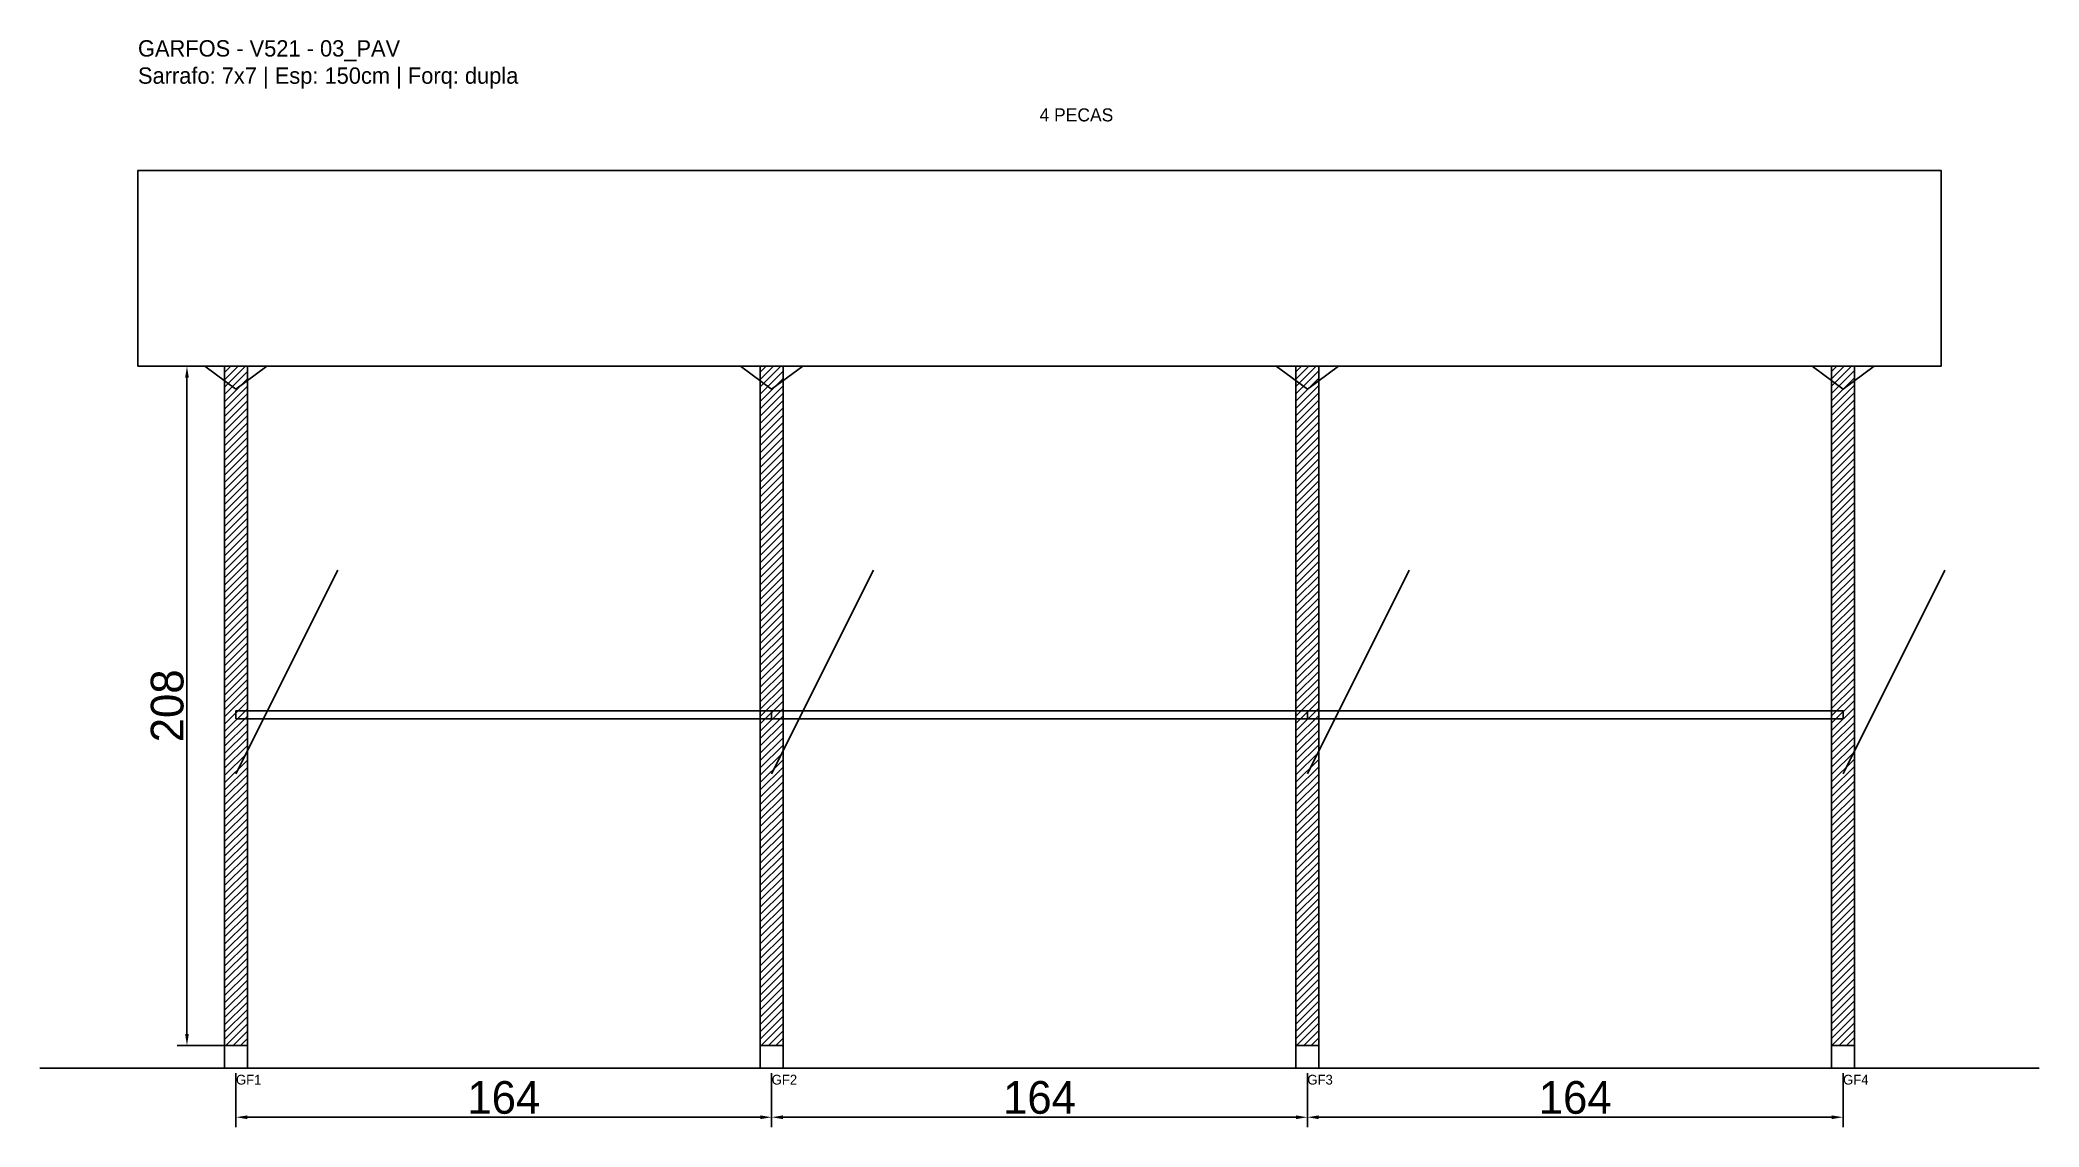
# Model space of a CAD drawing. Header units: metres. Extents: x -30 to 582, y -25 to 308.
import ezdxf

# ---------------------------------------------------------------- set-up
doc = ezdxf.new("R2010")
doc.units = ezdxf.units.M
for name, color, linetype in [('BARRA_ANCORAGEM', 1, 'Continuous'), ('COTA', 241, 'Continuous'), ('GARFOS OK', 3, 'Continuous'), ('NOME DA VIGA', 6, 'Continuous'), ('SARR_7x7', 40, 'Continuous'), ('TIRAS REESCORAMENTO', 252, 'Continuous'), ('VIGAS', 3, 'Continuous')]:
    doc.layers.add(name, color=color, linetype=linetype)
doc.dimstyles.new('EZ DXF', dxfattribs={"dimtxt": 10, "dimasz": 3.5, "dimexe": 3, "dimexo": 1.5, "dimgap": 1, "dimtad": 1, "dimdec": 1, "dimdsep": 46, "dimcen": 2.5, "dimazin": 3, "dimtfac": 1, "dimtmove": 0, "dimatfit": 3})

msp = doc.modelspace()

# ---------------------------------------------------------------- hatches: boundary and pattern name
at = {"layer": 'COTA'}
h = msp.add_hatch(dxfattribs=at)
h.set_pattern_fill('ANSI31', scale=0.5)
h.paths.add_polyline_path([(26.5, 0), (33.5, 0), (33.5, 208), (26.5, 208)])
h = msp.add_hatch(dxfattribs=at)
h.set_pattern_fill('ANSI31', scale=0.5)
h.paths.add_polyline_path([(190.5, 0), (197.5, 0), (197.5, 208), (190.5, 208)])
h = msp.add_hatch(dxfattribs=at)
h.set_pattern_fill('ANSI31', scale=0.5)
h.paths.add_polyline_path([(354.5, 0), (361.5, 0), (361.5, 208), (354.5, 208)])
h = msp.add_hatch(dxfattribs=at)
h.set_pattern_fill('ANSI31', scale=0.5)
h.paths.add_polyline_path([(518.5, 0), (525.5, 0), (525.5, 208), (518.5, 208)])

# ---------------------------------------------------------------- linework, layer by layer
at = {"layer": 'BARRA_ANCORAGEM'}
for p, q in [((30, 83.2), (61.2, 145.6)), ((194, 83.2), (225.2, 145.6)), ((358, 83.2), (389.2, 145.6)), ((522, 83.2), (553.2, 145.6))]:
    msp.add_line(p, q, dxfattribs=at)
at = {"layer": 'GARFOS OK'}
for p, q in [((30, 201), (20.5, 208)), ((20.5, 208), (39.5, 208)), ((30, 201), (39.5, 208)), ((194, 201), (184.5, 208)), ((184.5, 208), (203.5, 208)), ((194, 201), (203.5, 208)), ((358, 201), (348.5, 208)), ((348.5, 208), (367.5, 208)), ((358, 201), (367.5, 208)), ((522, 201), (512.5, 208)), ((512.5, 208), (531.5, 208)), ((522, 201), (531.5, 208))]:
    msp.add_line(p, q, dxfattribs=at)
at = {"layer": 'GARFOS OK', "linetype": 'CONTINUOUS'}
msp.add_line((-30, -7), (582, -7), dxfattribs=at)
at = {"layer": 'GARFOS OK'}
for points in [[(26.5, 0), (33.5, 0), (33.5, 208), (26.5, 208), (26.5, 0)], [(190.5, 0), (197.5, 0), (197.5, 208), (190.5, 208), (190.5, 0)], [(354.5, 0), (361.5, 0), (361.5, 208), (354.5, 208), (354.5, 0)], [(518.5, 0), (525.5, 0), (525.5, 208), (518.5, 208), (518.5, 0)]]:
    msp.add_lwpolyline(points, dxfattribs=at)
at = {"layer": 'SARR_7x7'}
for points in [[(26.5, -7), (33.5, -7), (33.5, 0), (26.5, 0), (26.5, -7)], [(190.5, -7), (197.5, -7), (197.5, 0), (190.5, 0), (190.5, -7)], [(354.5, -7), (361.5, -7), (361.5, 0), (354.5, 0), (354.5, -7)], [(518.5, -7), (525.5, -7), (525.5, 0), (518.5, 0), (518.5, -7)]]:
    msp.add_lwpolyline(points, dxfattribs=at)
at = {"layer": 'TIRAS REESCORAMENTO'}
for points in [[(30, 100), (194, 100), (194, 102.5), (30, 102.5), (30, 100)], [(194, 100), (358, 100), (358, 102.5), (194, 102.5), (194, 100)], [(358, 100), (522, 100), (522, 102.5), (358, 102.5), (358, 100)]]:
    msp.add_lwpolyline(points, dxfattribs=at)
at = {"layer": 'VIGAS'}
msp.add_lwpolyline([(0, 208), (552, 208), (552, 268), (0, 268), (0, 208)], dxfattribs=at)

# ---------------------------------------------------------------- texts
at = {"layer": 'NOME DA VIGA'}
for s, height, p in [('4 PECAS', 4, (276, 283)), ('GF1', 3, (30, -12)), ('GF2', 3, (194, -12)), ('GF3', 3, (358, -12)), ('GF4', 3, (522, -12))]:
    msp.add_text(s, height=height, dxfattribs=at).set_placement(p)
at = {"layer": 'NOME DA VIGA', "insert": (0, 293), "char_height": 5, "attachment_point": 7}
msp.add_mtext('GARFOS - V521 - 03_PAV\\PSarrafo: 7x7 | Esp: 150cm | Forq: dupla', dxfattribs=at)

# ---------------------------------------------------------------- dimensions: what is measured, and where the dimension line sits
at = {"layer": 'COTA'}
msp.add_linear_dim(base=(15, 0), p1=(30, 0), p2=(30, 208), angle=90, dimstyle='EZ DXF', dxfattribs=at).render()
for base, p1, p2 in [((30, -22), (30, -7), (194, -7)), ((194, -22), (194, -7), (358, -7)), ((358, -22), (358, -7), (522, -7))]:
    msp.add_linear_dim(base=base, p1=p1, p2=p2, dimstyle='EZ DXF', dxfattribs=at).render()

doc.saveas('drawing.dxf')
